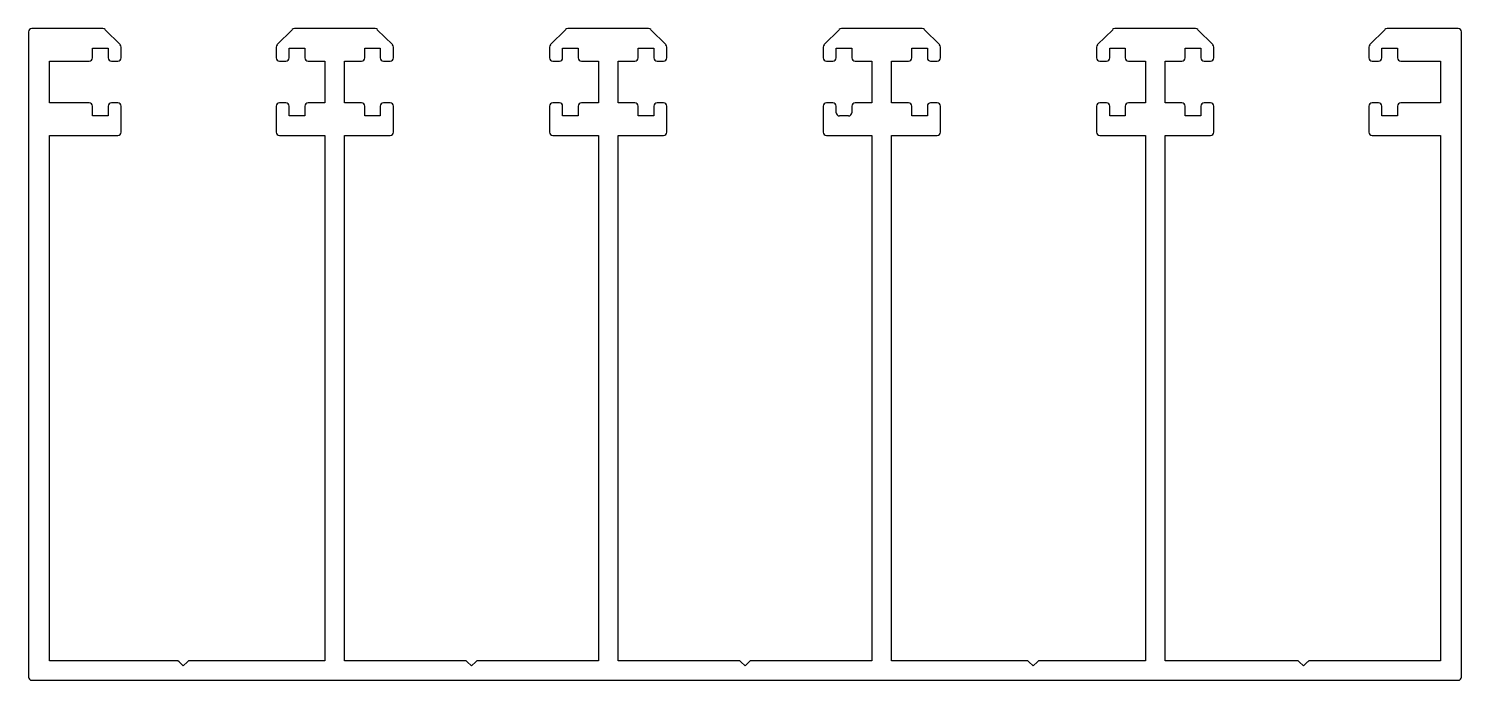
# Model space of a CAD drawing. Extents: x 1 to 111, y 1 to 51.
import ezdxf

# ---------------------------------------------------------------- set-up
doc = ezdxf.new("R2010")
doc.units = 0
doc.layers.get('0').update_dxf_attribs({"linetype": 'CONTINUOUS'})

msp = doc.modelspace()

# ---------------------------------------------------------------- linework, layer by layer
for p, q in [((1.42, 51.04), (1.42, 1.54)), ((7.12, 51.29), (1.67, 51.29)), ((8.45, 50.06), (7.29, 51.21)), ((21.65, 51.21), (20.49, 50.06)), ((28.02, 51.29), (21.82, 51.29)), ((29.35, 50.06), (28.19, 51.21)), ((42.65, 51.21), (41.49, 50.06)), ((49.02, 51.29), (42.82, 51.29)), ((50.35, 50.06), (49.19, 51.21)), ((63.65, 51.21), (62.49, 50.06)), ((70.02, 51.29), (63.82, 51.29)), ((71.35, 50.06), (70.19, 51.21)), ((84.65, 51.21), (83.49, 50.06)), ((91.02, 51.29), (84.82, 51.29)), ((92.35, 50.06), (91.19, 51.21)), ((105.55, 51.21), (104.39, 50.06)), ((111.17, 51.29), (105.72, 51.29)), ((111.42, 1.54), (111.42, 51.04)), ((6.32, 49.04), (6.32, 49.79)), ((6.32, 49.79), (7.52, 49.79)), ((7.52, 49.79), (7.52, 49.04)), ((8.52, 49.04), (8.52, 49.88)), ((20.42, 49.88), (20.42, 49.04)), ((21.42, 49.04), (21.42, 49.79)), ((21.42, 49.79), (22.62, 49.79)), ((22.62, 49.79), (22.62, 49.04)), ((27.22, 49.04), (27.22, 49.79)), ((27.22, 49.79), (28.42, 49.79)), ((28.42, 49.79), (28.42, 49.04)), ((29.42, 49.04), (29.42, 49.88)), ((41.42, 49.88), (41.42, 49.04)), ((42.42, 49.04), (42.42, 49.79)), ((42.42, 49.79), (43.62, 49.79)), ((43.62, 49.79), (43.62, 49.04)), ((48.22, 49.04), (48.22, 49.79)), ((48.22, 49.79), (49.42, 49.79)), ((49.42, 49.79), (49.42, 49.04)), ((50.42, 49.04), (50.42, 49.88)), ((62.42, 49.88), (62.42, 49.04)), ((63.42, 49.04), (63.42, 49.79)), ((63.42, 49.79), (64.62, 49.79)), ((64.62, 49.79), (64.62, 49.04)), ((69.22, 49.04), (69.22, 49.79)), ((69.22, 49.79), (70.42, 49.79)), ((70.42, 49.79), (70.42, 49.04)), ((71.42, 49.04), (71.42, 49.88)), ((83.42, 49.88), (83.42, 49.04)), ((84.42, 49.04), (84.42, 49.79)), ((84.42, 49.79), (85.62, 49.79)), ((85.62, 49.79), (85.62, 49.04)), ((90.22, 49.04), (90.22, 49.79)), ((90.22, 49.79), (91.42, 49.79)), ((91.42, 49.79), (91.42, 49.04)), ((92.42, 49.04), (92.42, 49.88)), ((104.32, 49.88), (104.32, 49.04)), ((105.32, 49.04), (105.32, 49.79)), ((105.32, 49.79), (106.52, 49.79)), ((106.52, 49.79), (106.52, 49.04)), ((3.02, 45.59), (3.02, 48.79)), ((3.02, 48.79), (6.07, 48.79)), ((7.77, 48.79), (8.27, 48.79)), ((20.67, 48.79), (21.17, 48.79)), ((22.87, 48.79), (24.17, 48.79)), ((24.17, 48.79), (24.17, 45.59)), ((25.67, 45.59), (25.67, 48.79)), ((25.67, 48.79), (26.97, 48.79)), ((28.67, 48.79), (29.17, 48.79)), ((41.67, 48.79), (42.17, 48.79)), ((43.87, 48.79), (45.17, 48.79)), ((45.17, 48.79), (45.17, 45.59)), ((46.67, 45.59), (46.67, 48.79)), ((46.67, 48.79), (47.97, 48.79)), ((49.67, 48.79), (50.17, 48.79)), ((62.67, 48.79), (63.17, 48.79)), ((64.87, 48.79), (66.17, 48.79)), ((66.17, 48.79), (66.17, 45.59)), ((67.67, 45.59), (67.67, 48.79)), ((67.67, 48.79), (68.97, 48.79)), ((70.67, 48.79), (71.17, 48.79)), ((83.67, 48.79), (84.17, 48.79)), ((85.87, 48.79), (87.17, 48.79)), ((87.17, 48.79), (87.17, 45.59)), ((88.67, 45.59), (88.67, 48.79)), ((88.67, 48.79), (89.97, 48.79)), ((91.67, 48.79), (92.17, 48.79)), ((104.57, 48.79), (105.07, 48.79)), ((106.77, 48.79), (109.82, 48.79)), ((109.82, 48.79), (109.82, 45.59)), ((6.07, 45.59), (3.02, 45.59)), ((6.32, 44.59), (6.32, 45.34)), ((7.52, 45.34), (7.52, 44.59)), ((8.27, 45.59), (7.77, 45.59)), ((8.52, 43.34), (8.52, 45.34)), ((20.42, 45.34), (20.42, 43.34)), ((21.17, 45.59), (20.67, 45.59)), ((21.42, 44.59), (21.42, 45.34)), ((22.62, 45.34), (22.62, 44.59)), ((24.17, 45.59), (22.87, 45.59)), ((26.97, 45.59), (25.67, 45.59)), ((27.22, 44.59), (27.22, 45.34)), ((28.42, 45.34), (28.42, 44.59)), ((29.17, 45.59), (28.67, 45.59)), ((29.42, 43.34), (29.42, 45.34)), ((41.42, 45.34), (41.42, 43.34)), ((42.17, 45.59), (41.67, 45.59)), ((42.42, 44.59), (42.42, 45.34)), ((43.62, 45.34), (43.62, 44.59)), ((45.17, 45.59), (43.87, 45.59)), ((47.97, 45.59), (46.67, 45.59)), ((48.22, 44.59), (48.22, 45.34)), ((49.42, 45.34), (49.42, 44.59)), ((50.17, 45.59), (49.67, 45.59)), ((50.42, 43.34), (50.42, 45.34)), ((62.42, 45.34), (62.42, 43.34)), ((63.17, 45.59), (62.67, 45.59)), ((63.42, 44.84), (63.42, 45.34)), ((64.62, 45.34), (64.62, 44.84)), ((66.17, 45.59), (64.87, 45.59)), ((68.97, 45.59), (67.67, 45.59)), ((69.22, 44.59), (69.22, 45.34)), ((70.42, 45.34), (70.42, 44.59)), ((71.17, 45.59), (70.67, 45.59)), ((71.42, 43.34), (71.42, 45.34)), ((83.42, 45.34), (83.42, 43.34)), ((84.17, 45.59), (83.67, 45.59)), ((84.42, 44.59), (84.42, 45.34)), ((85.62, 45.34), (85.62, 44.59)), ((87.17, 45.59), (85.87, 45.59)), ((89.97, 45.59), (88.67, 45.59)), ((90.22, 44.59), (90.22, 45.34)), ((91.42, 45.34), (91.42, 44.59)), ((92.17, 45.59), (91.67, 45.59)), ((92.42, 43.34), (92.42, 45.34)), ((104.32, 45.34), (104.32, 43.34)), ((105.07, 45.59), (104.57, 45.59)), ((105.32, 44.59), (105.32, 45.34)), ((106.52, 45.34), (106.52, 44.59)), ((109.82, 45.59), (106.77, 45.59)), ((7.52, 44.59), (6.32, 44.59)), ((22.62, 44.59), (21.42, 44.59)), ((28.42, 44.59), (27.22, 44.59)), ((43.62, 44.59), (42.42, 44.59)), ((49.42, 44.59), (48.22, 44.59)), ((64.37, 44.59), (63.67, 44.59)), ((70.42, 44.59), (69.22, 44.59)), ((85.62, 44.59), (84.42, 44.59)), ((91.42, 44.59), (90.22, 44.59)), ((106.52, 44.59), (105.32, 44.59)), ((3.02, 2.79), (3.02, 43.09)), ((3.02, 43.09), (8.27, 43.09)), ((20.67, 43.09), (24.17, 43.09)), ((24.17, 43.09), (24.17, 2.79)), ((25.67, 2.79), (25.67, 43.09)), ((25.67, 43.09), (29.17, 43.09)), ((41.67, 43.09), (45.17, 43.09)), ((45.17, 43.09), (45.17, 2.79)), ((46.67, 2.79), (46.67, 43.09)), ((46.67, 43.09), (50.17, 43.09)), ((62.67, 43.09), (66.17, 43.09)), ((66.17, 43.09), (66.17, 2.79)), ((67.67, 2.79), (67.67, 43.09)), ((67.67, 43.09), (71.17, 43.09)), ((83.67, 43.09), (87.17, 43.09)), ((87.17, 43.09), (87.17, 2.79)), ((88.67, 2.79), (88.67, 43.09)), ((88.67, 43.09), (92.17, 43.09)), ((104.57, 43.09), (109.82, 43.09)), ((109.82, 43.09), (109.82, 2.79)), ((12.79, 2.79), (3.02, 2.79)), ((13.29, 2.39), (12.97, 2.71)), ((13.62, 2.71), (13.29, 2.39)), ((24.17, 2.79), (13.8, 2.79)), ((34.92, 2.79), (25.67, 2.79)), ((35.42, 2.39), (35.09, 2.71)), ((35.75, 2.71), (35.42, 2.39)), ((45.17, 2.79), (35.92, 2.79)), ((55.92, 2.79), (46.67, 2.79)), ((56.42, 2.39), (56.09, 2.71)), ((56.75, 2.71), (56.42, 2.39)), ((66.17, 2.79), (56.92, 2.79)), ((78.04, 2.79), (67.67, 2.79)), ((78.54, 2.39), (78.22, 2.71)), ((78.87, 2.71), (78.54, 2.39)), ((87.17, 2.79), (79.05, 2.79)), ((98.79, 2.79), (88.67, 2.79)), ((99.29, 2.39), (98.97, 2.71)), ((99.62, 2.71), (99.29, 2.39)), ((109.82, 2.79), (99.8, 2.79)), ((1.67, 1.29), (111.17, 1.29))]:
    msp.add_line(p, q)
for centre, start, end in [((1.67, 51.04), 90, 180), ((7.12, 51.04), 45, 90), ((21.82, 51.04), 90, 135), ((28.02, 51.04), 45, 90), ((42.82, 51.04), 90, 135), ((49.02, 51.04), 45, 90), ((63.82, 51.04), 90, 135), ((70.02, 51.04), 45, 90), ((84.82, 51.04), 90, 135), ((91.02, 51.04), 45, 90), ((105.72, 51.04), 90, 135), ((111.17, 51.04), 0, 90), ((8.27, 49.88), 0, 45), ((20.67, 49.88), 135, 180), ((29.17, 49.88), 0, 45), ((41.67, 49.88), 135, 180), ((50.17, 49.88), 0, 45), ((62.67, 49.88), 135, 180), ((71.17, 49.88), 0, 45), ((83.67, 49.88), 135, 180), ((92.17, 49.88), 0, 45), ((104.57, 49.88), 135, 180), ((6.07, 49.04), 270, 0), ((7.77, 49.04), 180, 270), ((8.27, 49.04), 270, 0), ((20.67, 49.04), 180, 270), ((21.17, 49.04), 270, 0), ((22.87, 49.04), 180, 270), ((26.97, 49.04), 270, 360), ((28.67, 49.04), 180, 270), ((29.17, 49.04), 270, 0), ((41.67, 49.04), 180, 270), ((42.17, 49.04), 270, 0), ((43.87, 49.04), 180, 270), ((47.97, 49.04), 270, 0), ((49.67, 49.04), 180, 270), ((50.17, 49.04), 270, 0), ((62.67, 49.04), 180, 270), ((63.17, 49.04), 270, 0), ((64.87, 49.04), 180, 270), ((68.97, 49.04), 270, 0), ((70.67, 49.04), 180, 270), ((71.17, 49.04), 270, 0), ((83.67, 49.04), 180, 270), ((84.17, 49.04), 270, 0), ((85.87, 49.04), 180, 270), ((89.97, 49.04), 270, 0), ((91.67, 49.04), 180, 270), ((92.17, 49.04), 270, 0), ((104.57, 49.04), 180, 270), ((105.07, 49.04), 270, 0), ((106.77, 49.04), 180, 270), ((6.07, 45.34), 0, 90), ((7.77, 45.34), 90, 180), ((8.27, 45.34), 0, 90), ((20.67, 45.34), 90, 180), ((21.17, 45.34), 0, 90), ((22.87, 45.34), 90, 180), ((26.97, 45.34), 0, 90), ((28.67, 45.34), 90, 180), ((29.17, 45.34), 0, 90), ((41.67, 45.34), 90, 180), ((42.17, 45.34), 0, 90), ((43.87, 45.34), 90, 180), ((47.97, 45.34), 0, 90), ((49.67, 45.34), 90, 180), ((50.17, 45.34), 0, 90), ((62.67, 45.34), 90, 180), ((63.17, 45.34), 0, 90), ((64.87, 45.34), 90, 180), ((68.97, 45.34), 0, 90), ((70.67, 45.34), 90, 180), ((71.17, 45.34), 0, 90), ((83.67, 45.34), 90, 180), ((84.17, 45.34), 0, 90), ((85.87, 45.34), 90, 180), ((89.97, 45.34), 0, 90), ((91.67, 45.34), 90, 180), ((92.17, 45.34), 0, 90), ((104.57, 45.34), 90, 180), ((105.07, 45.34), 0, 90), ((106.77, 45.34), 90, 180), ((63.67, 44.84), 180, 270), ((64.37, 44.84), 270, 0), ((8.27, 43.34), 270, 0), ((20.67, 43.34), 180, 270), ((29.17, 43.34), 270, 0), ((41.67, 43.34), 180, 270), ((50.17, 43.34), 270, 0), ((62.67, 43.34), 180, 270), ((71.17, 43.34), 270, 0), ((83.67, 43.34), 180, 270), ((92.17, 43.34), 270, 0), ((104.57, 43.34), 180, 270), ((12.79, 2.54), 45, 90), ((13.8, 2.54), 90, 135), ((34.92, 2.54), 45, 90), ((35.92, 2.54), 90, 135), ((55.92, 2.54), 45, 90), ((56.92, 2.54), 90, 135), ((78.04, 2.54), 45, 90), ((79.05, 2.54), 90, 135), ((98.79, 2.54), 45, 90), ((99.8, 2.54), 90, 135), ((1.67, 1.54), 180, 270), ((111.17, 1.54), 270, 0)]:
    msp.add_arc(centre, 0.25, start, end)

doc.saveas('drawing.dxf')
